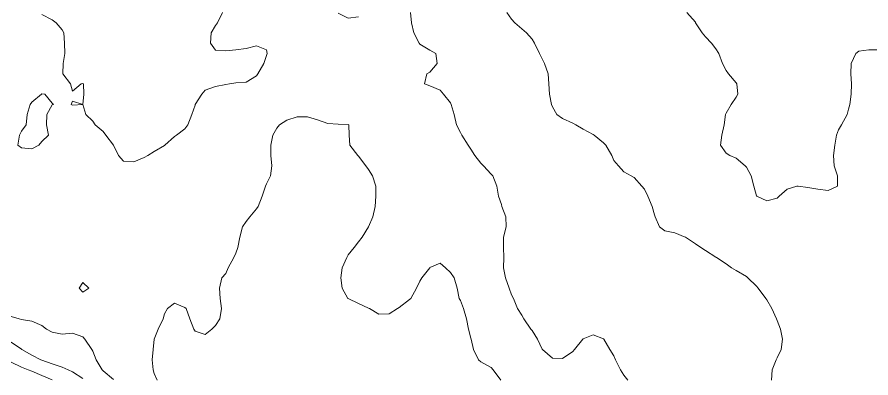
# Model space of a CAD drawing. Header units: centimetres. Extents: x 0 to 642158, y -847 to 649707.
# Drawn here: x 616994.03 to 617035.85, y 620194.36 to 620212.03 of the extents above; entities that cross this region are included whole.
import ezdxf

# ---------------------------------------------------------------- set-up
doc = ezdxf.new("R2010")
doc.units = ezdxf.units.CM
doc.header["$MEASUREMENT"] = 0
doc.layers.add('WAL_topographie 0.5', color=253, linetype='Continuous', lineweight=20)

msp = doc.modelspace()

# ---------------------------------------------------------------- linework, layer by layer
at = {"layer": 'WAL_topographie 0.5'}
for points in [[(616995.25, 620212.158), (616995.75, 620211.892), (616995.955, 620211.75), (616996.25, 620211.399), (616996.326, 620211.25), (616996.352, 620210.75), (616996.367, 620210.25), (616996.285, 620209.75), (616996.273, 620209.25), (616996.658, 620208.75), (616996.75, 620208.393), (616997.166, 620208.75), (616997.25, 620208.774), (616997.283, 620208.75), (616997.308, 620208.25), (616997.25, 620207.75), (616997.402, 620207.25), (616997.75, 620206.93), (616997.855, 620206.75), (616998.25, 620206.429), (616998.377, 620206.25), (616998.75, 620205.75), (616998.75, 620205.75), (616999.008, 620205.25), (616999.25, 620204.976), (616999.75, 620204.946), (617000.25, 620205.145), (617000.433, 620205.25), (617000.75, 620205.44), (617001.25, 620205.736), (617001.276, 620205.75), (617001.75, 620206.172), (617001.848, 620206.25), (617002.25, 620206.556), (617002.388, 620206.75), (617002.59, 620207.25), (617002.75, 620207.72), (617002.762, 620207.75), (617003.076, 620208.25), (617003.25, 620208.443), (617003.75, 620208.634), (617004.25, 620208.728), (617004.429, 620208.75), (617004.75, 620208.802), (617005.25, 620208.841), (617005.75, 620209.149), (617005.83, 620209.25), (617006.11, 620209.75), (617006.25, 620210.146), (617006.276, 620210.25), (617006.25, 620210.429), (617005.75, 620210.625), (617005.25, 620210.492), (617004.75, 620210.431), (617004.25, 620210.369), (617003.75, 620210.41), (617003.507, 620210.75), (617003.531, 620211.25), (617003.75, 620211.618), (617003.841, 620211.75), (617004.091, 620212.25)], [(617009.75, 620212.225), (617010.25, 620211.98), (617010.75, 620212.033)], [(617013.292, 620212.25), (617013.34, 620211.75), (617013.46, 620211.25), (617013.725, 620210.75), (617013.75, 620210.708), (617014.25, 620210.411), (617014.536, 620210.25), (617014.607, 620209.75), (617014.25, 620209.333), (617014.091, 620209.25), (617013.991, 620208.75), (617014.25, 620208.656), (617014.75, 620208.446), (617014.915, 620208.25), (617015.25, 620207.835), (617015.288, 620207.75), (617015.433, 620207.25), (617015.558, 620206.75), (617015.75, 620206.367), (617015.805, 620206.25), (617016.115, 620205.75), (617016.25, 620205.559), (617016.448, 620205.25), (617016.75, 620204.878), (617016.866, 620204.75), (617017.25, 620204.33), (617017.326, 620204.25), (617017.524, 620203.75), (617017.609, 620203.25), (617017.75, 620202.853), (617017.778, 620202.75), (617017.969, 620202.25), (617017.988, 620201.75), (617017.856, 620201.25), (617017.851, 620200.75), (617017.871, 620200.25), (617017.856, 620199.75), (617017.957, 620199.25), (617018.136, 620198.75), (617018.25, 620198.432), (617018.336, 620198.25), (617018.545, 620197.75), (617018.75, 620197.438), (617018.842, 620197.25), (617019.197, 620196.75), (617019.25, 620196.673), (617019.523, 620196.25), (617019.75, 620195.764), (617019.76, 620195.75), (617020.25, 620195.317), (617020.75, 620195.301), (617021.25, 620195.658), (617021.327, 620195.75), (617021.733, 620196.25), (617021.75, 620196.266), (617022.25, 620196.472), (617022.75, 620196.272), (617022.766, 620196.25), (617023.064, 620195.75), (617023.25, 620195.438), (617023.334, 620195.25), (617023.578, 620194.75), (617023.75, 620194.485), (617023.947, 620194.25)], [(617018.009, 620212.25), (617018.25, 620211.929), (617018.408, 620211.75), (617018.75, 620211.446), (617018.973, 620211.25), (617019.25, 620210.944), (617019.378, 620210.75), (617019.617, 620210.25), (617019.75, 620209.982), (617019.863, 620209.75), (617020.038, 620209.25), (617020.079, 620208.75), (617020.11, 620208.25), (617020.208, 620207.75), (617020.25, 620207.634), (617020.459, 620207.25), (617020.75, 620207.061), (617021.25, 620206.828), (617021.391, 620206.75), (617021.75, 620206.537), (617022.25, 620206.283), (617022.3, 620206.25), (617022.75, 620205.865), (617022.857, 620205.75), (617023.158, 620205.25), (617023.25, 620205), (617023.49, 620204.75), (617023.75, 620204.45), (617024.11, 620204.25), (617024.25, 620204.17), (617024.62, 620203.75), (617024.75, 620203.606), (617024.928, 620203.25), (617025.136, 620202.75), (617025.25, 620202.341), (617025.272, 620202.25), (617025.496, 620201.75), (617025.75, 620201.562), (617026.25, 620201.469), (617026.75, 620201.256), (617026.759, 620201.25), (617027.25, 620200.929), (617027.514, 620200.75), (617027.75, 620200.601), (617028.25, 620200.271), (617028.282, 620200.25), (617028.75, 620199.938), (617029.015, 620199.75), (617029.25, 620199.61), (617029.75, 620199.317), (617029.825, 620199.25), (617030.25, 620198.844), (617030.326, 620198.75), (617030.699, 620198.25), (617030.75, 620198.176), (617030.99, 620197.75), (617031.221, 620197.25), (617031.25, 620197.169), (617031.417, 620196.75), (617031.509, 620196.25), (617031.448, 620195.75), (617031.25, 620195.343), (617031.208, 620195.25), (617031.012, 620194.75), (617030.973, 620194.25)], [(617026.837, 620212.25), (617027.25, 620211.772), (617027.262, 620211.75), (617027.588, 620211.25), (617027.75, 620211.052), (617028.031, 620210.75), (617028.25, 620210.466), (617028.395, 620210.25), (617028.583, 620209.75), (617028.75, 620209.403), (617028.874, 620209.25), (617029.25, 620208.803), (617029.287, 620208.75), (617029.334, 620208.25), (617029.25, 620208.101), (617028.994, 620207.75), (617028.75, 620207.318), (617028.725, 620207.25), (617028.662, 620206.75), (617028.548, 620206.25), (617028.479, 620205.75), (617028.75, 620205.368), (617028.932, 620205.25), (617029.25, 620205.124), (617029.693, 620204.75), (617029.75, 620204.682), (617029.978, 620204.25), (617030.116, 620203.75), (617030.25, 620203.269), (617030.264, 620203.25), (617030.75, 620203.026), (617031.25, 620203.163), (617031.352, 620203.25), (617031.75, 620203.602), (617032.224, 620203.75), (617032.25, 620203.754), (617032.281, 620203.75), (617032.75, 620203.686), (617033.25, 620203.602), (617033.75, 620203.529), (617034.213, 620203.75), (617034.207, 620204.25), (617034.044, 620204.75), (617034.016, 620205.25), (617034.08, 620205.75), (617034.165, 620206.25), (617034.25, 620206.5), (617034.401, 620206.75), (617034.674, 620207.25), (617034.75, 620207.519), (617034.805, 620207.75), (617034.873, 620208.25), (617034.898, 620208.75), (617034.865, 620209.25), (617034.883, 620209.75), (617035.107, 620210.25), (617035.25, 620210.357), (617035.75, 620210.426), (617036.25, 620210.429)], [(616994.75, 620205.58), (616995.093, 620205.75), (616995.25, 620205.931), (616995.569, 620206.25), (616995.483, 620206.75), (616995.493, 620207.25), (616995.75, 620207.725), (616995.821, 620207.75), (616995.75, 620207.812), (616995.4, 620208.25), (616995.25, 620208.272), (616995.228, 620208.25), (616994.75, 620207.855), (616994.672, 620207.75), (616994.526, 620207.25), (616994.475, 620206.75), (616994.25, 620206.44), (616994.159, 620206.25), (616994.074, 620205.75), (616994.25, 620205.632), (616994.75, 620205.58)], [(616996.75, 620207.714), (616997.249, 620207.75), (616996.75, 620207.917), (616996.679, 620207.75), (616996.75, 620207.714)], [(617000.886, 620194.25), (617000.75, 620194.573), (617000.69, 620194.75), (617000.654, 620195.25), (617000.696, 620195.75), (617000.75, 620196.25), (617000.75, 620196.25), (617000.942, 620196.75), (617001.185, 620197.25), (617001.25, 620197.5), (617001.407, 620197.75), (617001.75, 620198.011), (617002.25, 620197.808), (617002.308, 620197.75), (617002.496, 620197.25), (617002.69, 620196.75), (617002.75, 620196.654), (617003.25, 620196.483), (617003.569, 620196.75), (617003.75, 620196.926), (617003.964, 620197.25), (617004.05, 620197.75), (617003.974, 620198.25), (617003.944, 620198.75), (617004.064, 620199.25), (617004.25, 620199.467), (617004.368, 620199.75), (617004.651, 620200.25), (617004.75, 620200.468), (617004.837, 620200.75), (617004.939, 620201.25), (617005.065, 620201.75), (617005.25, 620202.013), (617005.434, 620202.25), (617005.75, 620202.63), (617005.845, 620202.75), (617006.028, 620203.25), (617006.194, 620203.75), (617006.25, 620203.867), (617006.44, 620204.25), (617006.51, 620204.75), (617006.457, 620205.25), (617006.452, 620205.75), (617006.559, 620206.25), (617006.75, 620206.583), (617006.889, 620206.75), (617007.25, 620206.978), (617007.75, 620207.134), (617008.25, 620207.135), (617008.75, 620207), (617009.25, 620206.813), (617009.75, 620206.781), (617010.25, 620206.767), (617010.272, 620206.75), (617010.299, 620206.25), (617010.329, 620205.75), (617010.72, 620205.25), (617010.75, 620205.224), (617011.106, 620204.75), (617011.25, 620204.569), (617011.446, 620204.25), (617011.595, 620203.75), (617011.601, 620203.25), (617011.567, 620202.75), (617011.458, 620202.25), (617011.25, 620201.75), (617011.25, 620201.75), (617010.925, 620201.25), (617010.75, 620201.027), (617010.54, 620200.75), (617010.25, 620200.39), (617010.18, 620200.25), (617009.954, 620199.75), (617009.895, 620199.25), (617009.956, 620198.75), (617010.232, 620198.25), (617010.25, 620198.238), (617010.75, 620198.008), (617011.25, 620197.767), (617011.285, 620197.75), (617011.75, 620197.474), (617012.25, 620197.492), (617012.665, 620197.75), (617012.75, 620197.803), (617013.25, 620198.189), (617013.315, 620198.25), (617013.595, 620198.75), (617013.75, 620199.096), (617013.85, 620199.25), (617014.244, 620199.75), (617014.25, 620199.759), (617014.75, 620199.978), (617015.006, 620199.75), (617015.25, 620199.523), (617015.437, 620199.25), (617015.58, 620198.75), (617015.687, 620198.25), (617015.75, 620198.156), (617015.887, 620197.75), (617016.042, 620197.25), (617016.14, 620196.75), (617016.25, 620196.31), (617016.264, 620196.25), (617016.386, 620195.75), (617016.625, 620195.25), (617016.75, 620195.15), (617017.25, 620194.861), (617017.348, 620194.75), (617017.715, 620194.25)], [(616997.25, 620198.55), (616997.544, 620198.75), (616997.25, 620199.036), (616997.075, 620198.75), (616997.25, 620198.55)], [(616998.75, 620194.281), (616998.25, 620194.702), (616998.207, 620194.75), (616997.906, 620195.25), (616997.75, 620195.667), (616997.7, 620195.75), (616997.357, 620196.25), (616997.25, 620196.372), (616996.75, 620196.546), (616996.25, 620196.502), (616995.75, 620196.592), (616995.472, 620196.75), (616995.25, 620196.921), (616994.75, 620197.139), (616994.25, 620197.218), (616994.137, 620197.25), (616993.75, 620197.372)], [(616997.25, 620194.321), (616996.75, 620194.651), (616996.536, 620194.75), (616996.25, 620194.878), (616995.75, 620195.051), (616995.25, 620195.231), (616995.203, 620195.25), (616994.75, 620195.468), (616994.264, 620195.75), (616994.25, 620195.761), (616993.75, 620196.103)], [(616995.75, 620194.261), (616995.25, 620194.474), (616994.75, 620194.683), (616994.572, 620194.75), (616994.25, 620194.882), (616993.75, 620195.121)]]:
    msp.add_lwpolyline(points, dxfattribs=at)

doc.saveas('drawing.dxf')
